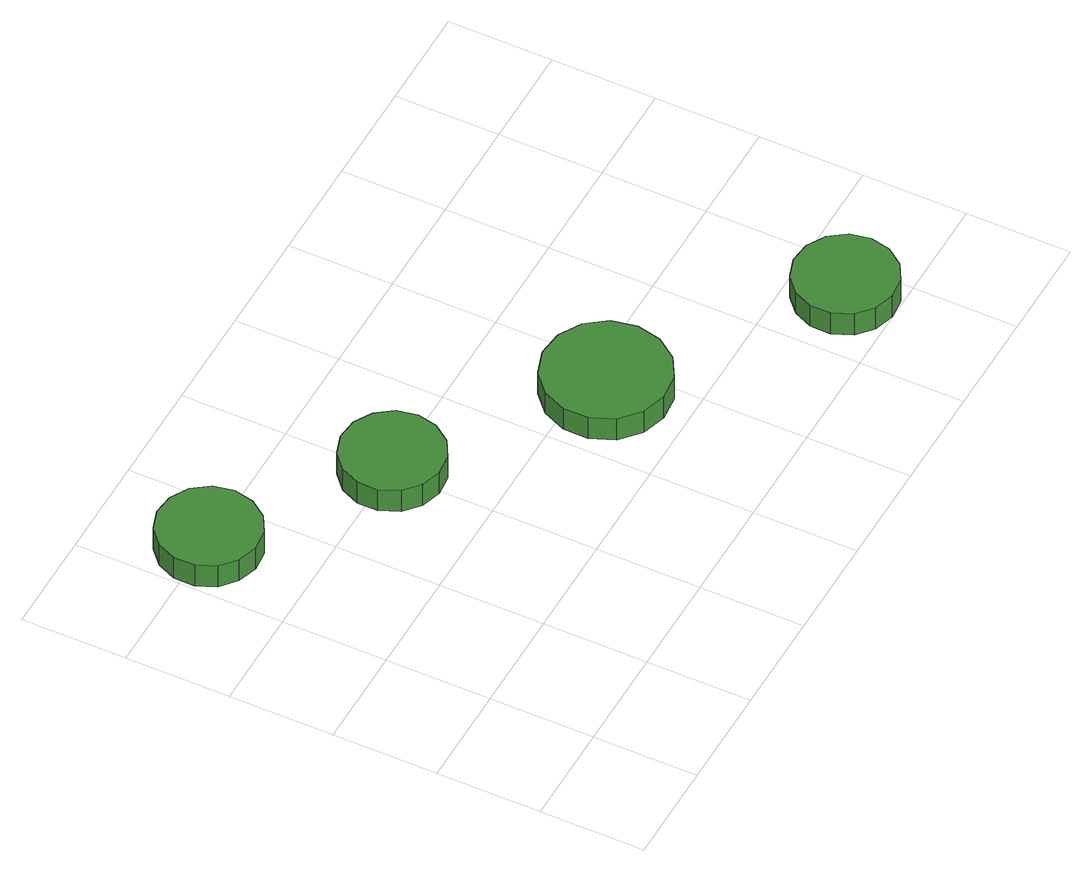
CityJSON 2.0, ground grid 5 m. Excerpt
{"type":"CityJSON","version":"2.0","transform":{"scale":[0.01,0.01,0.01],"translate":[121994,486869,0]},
"CityObjects":{
"tree1":{"type":"SolitaryVegetationObject","attributes":{"function":"something"},"geometry":[{"type":"MultiSurface","lod":"1","boundaries":[[[0,1,2,3,4,5,6,7,8,9,10,11,12,13,14]],[[15,16,17,18,19,20,21,22,23,24,25,26,27,28,29]],[[0,29,28,1]],[[1,28,27,2]],[[2,27,26,3]],[[3,26,25,4]],[[4,25,24,5]],[[5,24,23,6]],[[6,23,22,7]],[[7,22,21,8]],[[8,21,20,9]],[[9,20,19,10]],[[10,19,18,11]],[[11,18,17,12]],[[12,17,16,13]],[[13,16,15,14]],[[14,15,29,0]]]}]},
"tree2":{"type":"SolitaryVegetationObject","attributes":{"function":"something"},"geometry":[{"type":"MultiSurface","lod":"1","boundaries":[[[30,31,32,33,34,35,36,37,38,39,40,41,42,43,44]],[[45,46,47,48,49,50,51,52,53,54,55,56,57,58,59]],[[30,59,58,31]],[[31,58,57,32]],[[32,57,56,33]],[[33,56,55,34]],[[34,55,54,35]],[[35,54,53,36]],[[36,53,52,37]],[[37,52,51,38]],[[38,51,50,39]],[[39,50,49,40]],[[40,49,48,41]],[[41,48,47,42]],[[42,47,46,43]],[[43,46,45,44]],[[44,45,59,30]]]}]},
"tree3":{"type":"SolitaryVegetationObject","attributes":{"function":"something"},"geometry":[{"type":"MultiSurface","lod":"1","boundaries":[[[60,61,62,63,64,65,66,67,68,69,70,71,72,73,74]],[[75,76,77,78,79,80,81,82,83,84,85,86,87,88,89]],[[60,89,88,61]],[[61,88,87,62]],[[62,87,86,63]],[[63,86,85,64]],[[64,85,84,65]],[[65,84,83,66]],[[66,83,82,67]],[[67,82,81,68]],[[68,81,80,69]],[[69,80,79,70]],[[70,79,78,71]],[[71,78,77,72]],[[72,77,76,73]],[[73,76,75,74]],[[74,75,89,60]]]}]},
"tree4":{"type":"SolitaryVegetationObject","attributes":{"function":"something"},"geometry":[{"type":"MultiSurface","lod":"1","boundaries":[[[90,91,92,93,94,95,96,97,98,99,100,101,102,103,104]],[[105,106,107,108,109,110,111,112,113,114,115,116,117,118,119]],[[90,119,118,91]],[[91,118,117,92]],[[92,117,116,93]],[[93,116,115,94]],[[94,115,114,95]],[[95,114,113,96]],[[96,113,112,97]],[[97,112,111,98]],[[98,111,110,99]],[[99,110,109,100]],[[100,109,108,101]],[[101,108,107,102]],[[102,107,106,103]],[[103,106,105,104]],[[104,105,119,90]]]}]}
},
"vertices":[
[491,1983,221],[470,2081,221],[412,2161,221],[325,2211,221],[226,2222,221],[132,2191,221],[57,2124,221],[17,2033,221],[17,1933,221],[57,1842,221],[132,1776,221],[226,1745,221],[325,1755,221],[412,1805,221],[470,1886,221],[470,1886,92],[412,1805,92],[325,1755,92],[226,1745,92],[132,1776,92],[57,1842,92],[17,1933,92],[17,2033,92],[57,2124,92],[132,2191,92],[226,2222,92],[325,2211,92],[412,2161,92],[470,2081,92],[491,1983,92],
[1251,1489,219],[1230,1586,219],[1171,1667,219],[1085,1717,219],[986,1727,219],[891,1696,219],[817,1629,219],[776,1538,219],[776,1439,219],[817,1348,219],[891,1281,219],[986,1250,219],[1085,1261,219],[1171,1310,219],[1230,1391,219],[1230,1391,90],[1171,1310,90],[1085,1261,90],[986,1250,90],[891,1281,90],[817,1348,90],[776,1439,90],[776,1538,90],[817,1629,90],[891,1696,90],[986,1727,90],[1085,1717,90],[1171,1667,90],[1230,1586,90],[1251,1489,90],
[2152,893,218],[2127,1013,218],[2055,1112,218],[1949,1173,218],[1828,1186,218],[1711,1148,218],[1620,1066,218],[1571,954,218],[1571,832,218],[1620,720,218],[1711,638,218],[1828,601,218],[1949,613,218],[2055,675,218],[2127,774,218],[2127,774,89],[2055,675,89],[1949,613,89],[1828,601,89],[1711,638,89],[1620,720,89],[1571,832,89],[1571,954,89],[1620,1066,89],[1711,1148,89],[1828,1186,89],[1949,1173,89],[2055,1112,89],[2127,1013,89],[2152,893,89],
[3074,241,218],[3054,339,218],[2995,419,218],[2909,469,218],[2810,480,218],[2715,449,218],[2641,382,218],[2600,291,218],[2600,191,218],[2641,100,218],[2715,34,218],[2810,3,218],[2909,13,218],[2995,63,218],[3054,144,218],[3054,144,89],[2995,63,89],[2909,13,89],[2810,3,89],[2715,34,89],[2641,100,89],[2600,191,89],[2600,291,89],[2641,382,89],[2715,449,89],[2810,480,89],[2909,469,89],[2995,419,89],[3054,339,89],[3074,241,89]
]}
